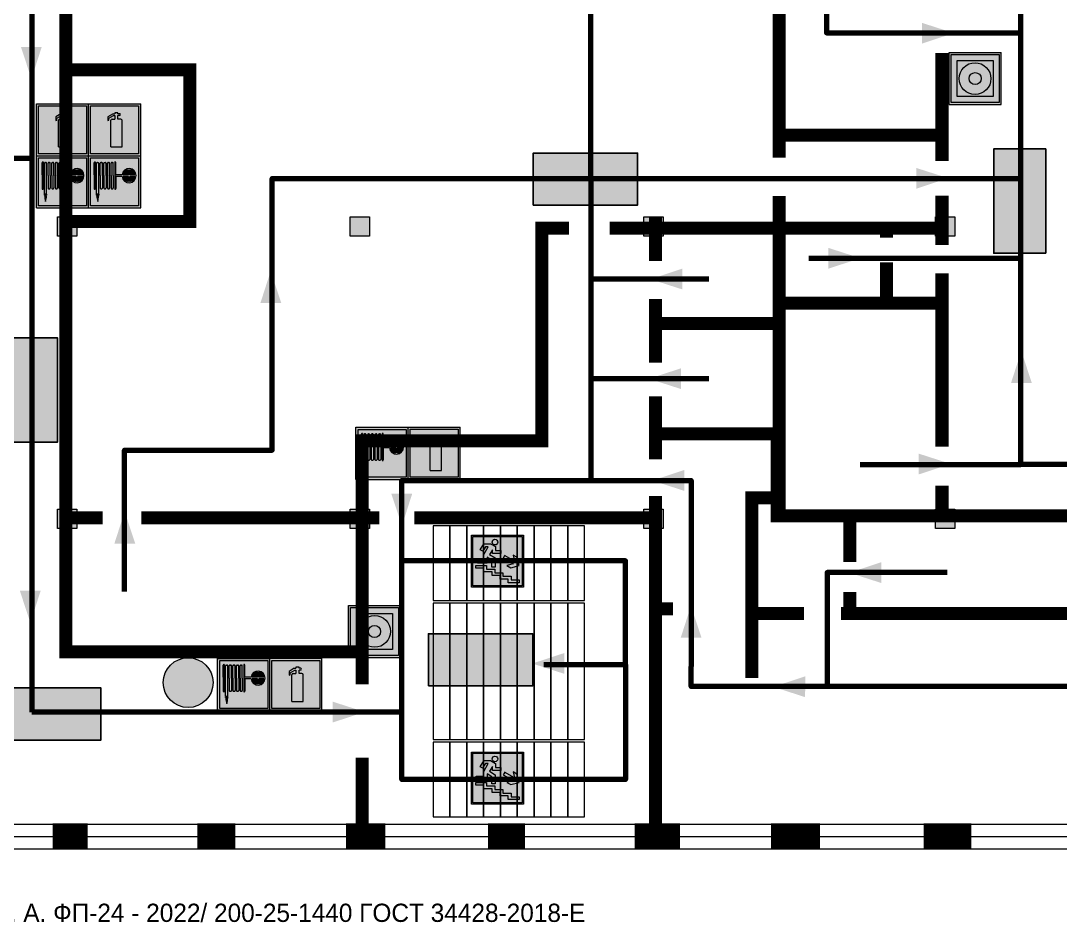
# Model space of a CAD drawing. Header units: millimetres. Extents: x 13810 to 67229, y 12374 to 21950.
# Drawn here: x 23638.5 to 23798, y 14564.9 to 14704 of the extents above; entities that cross this region are included whole.
import ezdxf

# ---------------------------------------------------------------- set-up
doc = ezdxf.new("R2010")
doc.units = ezdxf.units.MM
doc.layers.add('План_Штампы', color=7, linetype='Continuous')
doc.styles.add('обычный', font='arial.ttf')

# ---------------------------------------------------------------- blocks, each defined once
blk = doc.blocks.new('вниз')
at = {"lineweight": 0, "true_color": 0xffffff}
h = blk.add_hatch(color=7, dxfattribs=at)
h.dxf.hatch_style = 1
h.paths.add_polyline_path([(40994.51, -4472.22), (40986.51, -4472.22), (40986.51, -4480.22), (40994.51, -4480.22)])
h.paths.add_polyline_path([(40994.31, -4472.42), (40994.31, -4480.01), (40986.71, -4480.01), (40986.71, -4472.42)], flags=16)
h.paths.add_polyline_path([(40988.43, -4473.53), (40989.43, -4473.53), (40990.19, -4473.96), (40990.19, -4474.6), (40991, -4474.6), (40991, -4475.06), (40989.73, -4475.06), (40989.73, -4474.46), (40989.3, -4475.18), (40990.17, -4475.7), (40990.17, -4477.11), (40989.63, -4477.11), (40989.63, -4476.01), (40988.94, -4475.59), (40988.94, -4476.46), (40988.94, -4476.46), (40987.47, -4476.46), (40987.26, -4476.46), (40987.26, -4475.92), (40988.4, -4475.92), (40988.4, -4475.2), (40989.1, -4473.99), (40988.66, -4473.99), (40988.24, -4474.7), (40987.86, -4474.47), (40988.41, -4473.56)], flags=0)
h.paths.add_polyline_path([(40990.55, -4473.29, -1), (40989.69, -4473.29, -1)], flags=0)
h.paths.add_polyline_path([(40988.85, -4476.89), (40988.85, -4477.43), (40990.1, -4477.43), (40990.1, -4477.99), (40991.34, -4477.99), (40991.34, -4478.54), (40992.59, -4478.54), (40992.59, -4479.09), (40993.83, -4479.09), (40993.83, -4479.52), (40992.17, -4479.52), (40992.17, -4478.97), (40990.91, -4478.97), (40990.91, -4478.41), (40989.68, -4478.41), (40989.68, -4477.86), (40988.43, -4477.86), (40988.43, -4477.31), (40987.6, -4477.31), (40987.18, -4477.31), (40987.18, -4476.89)], flags=0)
h.paths.add_polyline_path([(40991.61, -4475.33), (40993.12, -4476.2), (40992.9, -4475.27), (40993.48, -4475.6), (40993.83, -4476.88), (40992.56, -4477.22), (40991.97, -4476.88), (40992.9, -4476.61), (40991.38, -4475.74), (40991.58, -4475.39)], flags=0)
h.paths.add_polyline_path([(40990.19, -4473.96), (40989.43, -4473.53), (40988.43, -4473.53), (40988.41, -4473.56), (40987.86, -4474.47), (40988.24, -4474.7), (40988.66, -4473.99), (40989.1, -4473.99), (40988.4, -4475.2), (40988.4, -4475.92), (40987.26, -4475.92), (40987.26, -4476.46), (40987.47, -4476.46), (40988.94, -4476.46), (40988.94, -4476.27), (40988.94, -4475.59), (40989.63, -4476.01), (40989.63, -4477.11), (40990.17, -4477.11), (40990.17, -4475.7), (40989.3, -4475.18), (40989.73, -4474.46), (40989.73, -4475.06), (40991, -4475.06), (40991, -4474.6), (40990.19, -4474.6)], flags=0)
h.paths.add_polyline_path([(40990.55, -4473.29, 1), (40989.69, -4473.29, 1)], flags=0)
h.paths.add_polyline_path([(40991.61, -4475.33), (40991.58, -4475.39), (40991.38, -4475.74), (40992.9, -4476.61), (40991.97, -4476.88), (40992.56, -4477.22), (40993.83, -4476.88), (40993.48, -4475.6), (40992.9, -4475.27), (40993.12, -4476.2)], flags=0)
h.paths.add_polyline_path([(40990.1, -4477.43), (40988.85, -4477.43), (40988.85, -4476.89), (40987.18, -4476.89), (40987.18, -4477.31), (40987.6, -4477.31), (40988.43, -4477.31), (40988.43, -4477.86), (40989.68, -4477.86), (40989.68, -4478.41), (40990.91, -4478.41), (40990.91, -4478.97), (40992.17, -4478.97), (40992.17, -4479.52), (40993.83, -4479.52), (40993.83, -4479.09), (40992.59, -4479.09), (40992.59, -4478.54), (40991.34, -4478.54), (40991.34, -4477.99), (40990.1, -4477.99)], flags=0)
at = {"lineweight": 0}
h = blk.add_hatch(color=126, dxfattribs=at)
h.dxf.hatch_style = 1
h.paths.add_polyline_path([(40994.31, -4472.42), (40986.71, -4472.42), (40986.71, -4480.01), (40994.31, -4480.01)])
h.paths.add_polyline_path([(40988.43, -4473.53), (40989.43, -4473.53), (40990.19, -4473.96), (40990.19, -4474.6), (40991, -4474.6), (40991, -4475.06), (40989.73, -4475.06), (40989.73, -4474.46), (40989.3, -4475.18), (40990.17, -4475.7), (40990.17, -4477.11), (40989.63, -4477.11), (40989.63, -4476.01), (40988.94, -4475.59), (40988.94, -4476.46), (40988.94, -4476.46), (40987.47, -4476.46), (40987.26, -4476.46), (40987.26, -4475.92), (40988.4, -4475.92), (40988.4, -4475.2), (40989.1, -4473.99), (40988.66, -4473.99), (40988.24, -4474.7), (40987.86, -4474.47), (40988.41, -4473.56)], flags=16)
h.paths.add_polyline_path([(40990.55, -4473.29, -1), (40989.69, -4473.29, -1)], flags=16)
h.paths.add_polyline_path([(40988.85, -4476.89), (40988.85, -4477.43), (40990.1, -4477.43), (40990.1, -4477.99), (40991.34, -4477.99), (40991.34, -4478.54), (40992.59, -4478.54), (40992.59, -4479.09), (40993.83, -4479.09), (40993.83, -4479.52), (40992.17, -4479.52), (40992.17, -4478.97), (40990.91, -4478.97), (40990.91, -4478.41), (40989.68, -4478.41), (40989.68, -4477.86), (40988.43, -4477.86), (40988.43, -4477.31), (40987.6, -4477.31), (40987.18, -4477.31), (40987.18, -4476.89)], flags=16)
h.paths.add_polyline_path([(40991.61, -4475.33), (40993.12, -4476.2), (40992.9, -4475.27), (40993.48, -4475.6), (40993.83, -4476.88), (40992.56, -4477.22), (40991.97, -4476.88), (40992.9, -4476.61), (40991.38, -4475.74), (40991.58, -4475.39)], flags=16)
at = {"lineweight": 0, "true_color": 0xffffff}
h = blk.add_hatch(color=7, dxfattribs=at)
h.dxf.hatch_style = 1
h.paths.add_polyline_path([(40989.73, -4474.46), (40989.73, -4475.06), (40991, -4475.06), (40991, -4474.6), (40990.19, -4474.6), (40990.19, -4473.96), (40989.43, -4473.53), (40988.43, -4473.53), (40988.41, -4473.56), (40987.86, -4474.47), (40988.24, -4474.7), (40988.66, -4473.99), (40989.1, -4473.99), (40988.4, -4475.2), (40988.4, -4475.92), (40987.26, -4475.92), (40987.26, -4476.46), (40987.47, -4476.46), (40988.94, -4476.46), (40988.94, -4475.59), (40989.63, -4476.01), (40989.63, -4477.11), (40990.17, -4477.11), (40990.17, -4475.7), (40989.3, -4475.18)])
h.paths.add_polyline_path([(40989.69, -4473.29, 1), (40990.55, -4473.29, 1)])
h.paths.add_polyline_path([(40991.61, -4475.33), (40991.58, -4475.39), (40991.38, -4475.74), (40992.9, -4476.61), (40991.97, -4476.88), (40992.56, -4477.22), (40993.83, -4476.88), (40993.48, -4475.6), (40992.9, -4475.27), (40993.12, -4476.2)])
h.paths.add_polyline_path([(40990.1, -4477.43), (40988.85, -4477.43), (40988.85, -4476.89), (40987.18, -4476.89), (40987.18, -4477.31), (40987.6, -4477.31), (40988.43, -4477.31), (40988.43, -4477.86), (40989.68, -4477.86), (40989.68, -4478.41), (40990.91, -4478.41), (40990.91, -4478.97), (40992.17, -4478.97), (40992.17, -4479.52), (40993.83, -4479.52), (40993.83, -4479.09), (40992.59, -4479.09), (40992.59, -4478.54), (40991.34, -4478.54), (40991.34, -4477.99), (40990.1, -4477.99)])
at = {"color": 126, "lineweight": 0}
for points in [[(40986.51, -4472.22), (40994.51, -4472.22), (40994.51, -4480.22), (40986.51, -4480.22)], [(40986.71, -4472.42), (40994.31, -4472.42), (40994.31, -4480.01), (40986.71, -4480.01)]]:
    blk.add_lwpolyline(points, close=True, dxfattribs=at)
for points in [[(40987.47, -4476.46), (40987.26, -4476.46), (40987.26, -4475.92), (40988.4, -4475.92), (40988.4, -4475.2), (40989.1, -4473.99), (40988.66, -4473.99), (40988.24, -4474.7), (40987.86, -4474.47), (40988.41, -4473.56), (40988.43, -4473.53), (40989.43, -4473.53), (40990.19, -4473.96), (40990.19, -4474.6), (40991, -4474.6), (40991, -4475.06), (40989.73, -4475.06), (40989.73, -4474.46), (40989.3, -4475.18), (40990.17, -4475.7), (40990.17, -4477.11), (40989.63, -4477.11), (40989.63, -4476.01), (40988.94, -4475.59), (40988.94, -4476.46)], [(40991.58, -4475.39), (40991.38, -4475.74), (40992.9, -4476.61), (40991.97, -4476.88), (40992.56, -4477.22), (40993.83, -4476.88), (40993.48, -4475.6), (40992.9, -4475.27), (40993.12, -4476.2), (40991.61, -4475.33), (40991.58, -4475.39)], [(40987.6, -4477.31), (40987.18, -4477.31), (40987.18, -4476.89), (40988.85, -4476.89), (40988.85, -4477.43), (40990.1, -4477.43), (40990.1, -4477.99), (40991.34, -4477.99), (40991.34, -4478.54), (40992.59, -4478.54), (40992.59, -4479.09), (40993.83, -4479.09), (40993.83, -4479.52), (40992.17, -4479.52), (40992.17, -4478.97), (40990.91, -4478.97), (40990.91, -4478.41), (40989.68, -4478.41), (40989.68, -4477.86), (40988.43, -4477.86), (40988.43, -4477.31), (40987.6, -4477.31)], [(40987.47, -4476.46), (40988.94, -4476.46), (40988.94, -4476.27)]]:
    blk.add_lwpolyline(points, dxfattribs=at)
blk.add_circle((40990.12, -4473.29), 0.432, dxfattribs=at)
blk = doc.blocks.new('A$C32E8229D')
at = {"true_color": 0xffffff}
blk.add_hatch(color=7, dxfattribs=at).paths.add_polyline_path([(0, 0), (0, -8), (16, -8), (16, 0)])
h = blk.add_hatch(color=126)
h.paths.add_polyline_path([(0.2, -0.2), (15.8, -0.2), (15.8, -7.8), (0.2, -7.8)])
h.paths.add_polyline_path([(13.49, -2.05), (12.08, -2.05), (11.37, -2.63, 0.162397), (11.29, -2.84), (11.29, -3.63), (10.35, -3.63), (10.35, -4.05), (11.68, -4.05), (11.68, -3.48), (12.26, -4.28), (11.29, -5.1), (11.29, -6.78), (11.85, -6.78), (11.85, -5.44), (12.8, -4.64), (12.8, -5.94), (14.46, -5.94), (14.46, -5.39), (13.45, -5.39), (13.45, -3.97), (12.46, -2.59), (13.15, -2.59), (13.69, -3.34), (14.18, -3)], flags=16)
h.paths.add_polyline_path([(10.74, -1.82, 1), (11.8, -1.82, 1)], flags=16)
h.paths.add_polyline_path([(9.39, -3.59), (5.99, -3.59), (6.56, -3.03), (5.91, -3.03), (5.1, -3.83), (5.91, -4.64), (6.56, -4.64), (5.99, -4.09), (9.39, -4.09)], flags=16)
h.paths.add_polyline_path([(4.29, -1.08), (1.72, -1.08), (1.72, -6.6), (4.29, -6.6)], flags=16)
at = {"color": 126}
blk.add_lwpolyline([(16, -8), (0, -8), (0, 0), (16, 0)], close=True, dxfattribs=at)
blk = doc.blocks.new('A$C37112FD5')
at = {"true_color": 0xf5f5ff}
h = blk.add_hatch(color=7, dxfattribs=at)
h.dxf.hatch_style = 1
h.paths.add_polyline_path([(12.8, -7.4), (0, -7.4), (0, -20.2), (12.8, -20.2)])
h.paths.add_polyline_path([(12.29, -7.91), (12.29, -19.69), (0.51, -19.69), (0.51, -7.91)], flags=16)
h.paths.add_polyline_path([(4.98, -9.04, -0.42597), (5.17, -9.22), (5.17, -12.25), (5.17, -15.29, -0.432244), (4.98, -15.47), (4.83, -15.47, -0.42597), (4.64, -15.29), (4.64, -12.25), (4.64, -9.22, -0.432244), (4.83, -9.04)], flags=0)
h.paths.add_polyline_path([(4.28, -9.22), (4.28, -12.25), (4.28, -15.29, -0.432244), (4.09, -15.47), (3.94, -15.47, -0.42597), (3.75, -15.29), (3.75, -12.25), (3.75, -9.22, -0.432244), (3.94, -9.04), (4.09, -9.04, -0.42597)], flags=0)
h.paths.add_polyline_path([(5.72, -9.04), (5.87, -9.04, -0.42597), (6.06, -9.22), (6.06, -12.25), (6.06, -15.29, -0.432244), (5.87, -15.47), (5.72, -15.47, -0.42597), (5.53, -15.29), (5.53, -12.25), (5.53, -9.22, -0.432244)], flags=0)
h.paths.add_polyline_path([(6.42, -8.9), (6.5, -8.9, -0.42597), (6.69, -9.08), (6.69, -12.03), (8.21, -12.03, -15.824349), (8.21, -12.47), (6.69, -12.47), (6.69, -15.42, -0.432244), (6.5, -15.6), (6.42, -15.6)], flags=0)
h.paths.add_polyline_path([(3.39, -9.22), (3.39, -12.25), (3.39, -15.29, -0.432244), (3.2, -15.47), (3.05, -15.47, -0.42597), (2.85, -15.29), (2.85, -12.25), (2.85, -9.22, -0.432244), (3.05, -9.04), (3.2, -9.04, -0.42597)], flags=0)
h.paths.add_polyline_path([(2.5, -9.22), (2.5, -16.71), (1.96, -16.71), (1.96, -9.22, -0.432244), (2.15, -9.04), (2.31, -9.04, -0.42597)], flags=0)
h.paths.add_polyline_path([(1.61, -8.9), (1.61, -15.6), (1.57, -15.6, -0.42597), (1.37, -15.42), (1.37, -12.03), (1.37, -9.09, -0.432244), (1.57, -8.9)], flags=0)
h.paths.add_polyline_path([(9.76, -10.81), (9.76, -12.03), (8.49, -12.03, -0.336371)], flags=0)
h.paths.add_polyline_path([(8.49, -12.47), (9.76, -12.47), (9.76, -13.7, -0.336371)], flags=0)
h.paths.add_polyline_path([(10.11, -10.81, -0.336371), (11.38, -12.03), (10.11, -12.03)], flags=0)
h.paths.add_polyline_path([(10.11, -12.47), (11.38, -12.47, -0.336371), (10.11, -13.7)], flags=0)
h.paths.add_polyline_path([(2.5, -16.84), (2.5, -17.05), (1.97, -17.05), (1.97, -16.84)], flags=0)
h.paths.add_polyline_path([(2.5, -17.24, -0.033778), (2.24, -18.6, -0.033778), (1.97, -17.24)], flags=0)
h = blk.add_hatch(color=242)
h.dxf.hatch_style = 1
h.paths.add_polyline_path([(12.29, -7.91), (0.51, -7.91), (0.51, -19.69), (12.29, -19.69)])
h.paths.add_polyline_path([(6.42, -15.6), (6.42, -8.9), (6.5, -8.9, -0.42597), (6.69, -9.08), (6.69, -12.03), (8.21, -12.03, -15.824349), (8.21, -12.47), (6.69, -12.47), (6.69, -15.42, -0.432244), (6.5, -15.6)], flags=16)
h.paths.add_polyline_path([(5.87, -15.47), (5.72, -15.47, -0.42597), (5.53, -15.29), (5.53, -12.25), (5.53, -9.22, -0.432244), (5.72, -9.04), (5.87, -9.04, -0.42597), (6.06, -9.22), (6.06, -12.25), (6.06, -15.29, -0.432244)], flags=16)
h.paths.add_polyline_path([(4.98, -15.47), (4.83, -15.47, -0.42597), (4.64, -15.29), (4.64, -12.25), (4.64, -9.22, -0.432244), (4.83, -9.04), (4.98, -9.04, -0.42597), (5.17, -9.22), (5.17, -12.25), (5.17, -15.29, -0.432244)], flags=16)
h.paths.add_polyline_path([(4.09, -15.47), (3.94, -15.47, -0.42597), (3.75, -15.29), (3.75, -12.25), (3.75, -9.22, -0.432244), (3.94, -9.04), (4.09, -9.04, -0.42597), (4.28, -9.22), (4.28, -12.25), (4.28, -15.29, -0.432244)], flags=16)
h.paths.add_polyline_path([(3.2, -15.47), (3.05, -15.47, -0.42597), (2.85, -15.29), (2.85, -12.25), (2.85, -9.22, -0.432244), (3.05, -9.04), (3.2, -9.04, -0.42597), (3.39, -9.22), (3.39, -12.25), (3.39, -15.29, -0.432244)], flags=16)
h.paths.add_polyline_path([(2.5, -17.05), (1.97, -17.05), (1.97, -16.84), (2.5, -16.84)], flags=16)
h.paths.add_polyline_path([(2.5, -17.24, -0.033778), (2.24, -18.6, -0.033778), (1.97, -17.24)], flags=16)
h.paths.add_polyline_path([(2.5, -16.71), (1.96, -16.71), (1.96, -9.22, -0.432244), (2.15, -9.04), (2.31, -9.04, -0.42597), (2.5, -9.22)], flags=16)
h.paths.add_polyline_path([(1.61, -15.6), (1.57, -15.6, -0.42597), (1.37, -15.42), (1.37, -12.03), (1.37, -9.09, -0.432244), (1.57, -8.9), (1.61, -8.9)], flags=16)
h.paths.add_polyline_path([(8.49, -12.47), (9.76, -12.47), (9.76, -13.7, -0.336371)], flags=0)
h.paths.add_polyline_path([(10.11, -13.7), (10.11, -12.47), (11.38, -12.47, -0.336371)], flags=0)
h.paths.add_polyline_path([(8.49, -12.03, -0.336371), (9.76, -10.81), (9.76, -12.03)], flags=0)
h.paths.add_polyline_path([(10.11, -12.03), (10.11, -10.81, -0.336371), (11.38, -12.03)], flags=0)
h = blk.add_hatch(color=7, dxfattribs=at)
h.dxf.hatch_style = 1
h.paths.add_polyline_path([(1.61, -8.9), (1.57, -8.9, 0.432244), (1.37, -9.09), (1.37, -12.03), (1.37, -15.42, 0.42597), (1.57, -15.6), (1.61, -15.6)])
h.paths.add_polyline_path([(2.5, -9.22, 0.42597), (2.31, -9.04), (2.15, -9.04, 0.432244), (1.96, -9.22), (1.96, -16.71), (2.5, -16.71)])
h.paths.add_polyline_path([(2.5, -16.84), (1.97, -16.84), (1.97, -17.05), (2.5, -17.05)])
h.paths.add_polyline_path([(2.5, -17.24), (1.97, -17.24, 0.033778), (2.24, -18.6, 0.033778)])
h.paths.add_polyline_path([(3.39, -12.25), (3.39, -9.22, 0.42597), (3.2, -9.04), (3.05, -9.04, 0.432244), (2.85, -9.22), (2.85, -12.25), (2.85, -15.29, 0.42597), (3.05, -15.47), (3.2, -15.47, 0.432244), (3.39, -15.29)])
h.paths.add_polyline_path([(4.28, -12.25), (4.28, -9.22, 0.42597), (4.09, -9.04), (3.94, -9.04, 0.432244), (3.75, -9.22), (3.75, -12.25), (3.75, -15.29, 0.42597), (3.94, -15.47), (4.09, -15.47, 0.432244), (4.28, -15.29)])
h.paths.add_polyline_path([(5.17, -12.25), (5.17, -9.22, 0.42597), (4.98, -9.04), (4.83, -9.04, 0.432244), (4.64, -9.22), (4.64, -12.25), (4.64, -15.29, 0.42597), (4.83, -15.47), (4.98, -15.47, 0.432244), (5.17, -15.29)])
h.paths.add_polyline_path([(6.06, -12.25), (6.06, -9.22, 0.42597), (5.87, -9.04), (5.72, -9.04, 0.432244), (5.53, -9.22), (5.53, -12.25), (5.53, -15.29, 0.42597), (5.72, -15.47), (5.87, -15.47, 0.432244), (6.06, -15.29)])
h.paths.add_polyline_path([(6.69, -12.47), (8.21, -12.47, 15.824349), (8.21, -12.03), (6.69, -12.03), (6.69, -9.08, 0.42597), (6.5, -8.9), (6.42, -8.9), (6.42, -15.6), (6.5, -15.6, 0.432244), (6.69, -15.42)])
h.paths.add_polyline_path([(8.49, -12.47), (9.76, -12.47), (9.76, -13.7, -0.336371)], flags=16)
h.paths.add_polyline_path([(8.49, -12.03, -0.336371), (9.76, -10.81), (9.76, -12.03)], flags=16)
h.paths.add_polyline_path([(10.11, -12.47), (11.38, -12.47, -0.336371), (10.11, -13.7)], flags=16)
h.paths.add_polyline_path([(10.11, -12.03), (10.11, -10.81, -0.336371), (11.38, -12.03)], flags=16)
h = blk.add_hatch(color=242)
h.dxf.hatch_style = 1
h.paths.add_polyline_path([(9.76, -10.81, 0.336371), (8.49, -12.03), (9.76, -12.03)])
h.paths.add_polyline_path([(10.11, -10.81), (10.11, -12.03), (11.38, -12.03, 0.336371)])
h.paths.add_polyline_path([(11.38, -12.47), (10.11, -12.47), (10.11, -13.7, 0.336371)])
h.paths.add_polyline_path([(9.76, -12.47), (8.49, -12.47, 0.336371), (9.76, -13.7)])
at = {"color": 242, "lineweight": 5}
for p, q in [((0, -20.2), (0, -7.4)), ((0, -7.4), (12.8, -7.4)), ((12.8, -20.2), (12.8, -7.4)), ((1.37, -12.03), (1.37, -9.08)), ((1.57, -8.9), (1.61, -8.9)), ((1.61, -8.9), (1.61, -15.6)), ((1.96, -16.71), (1.96, -9.22)), ((2.15, -9.04), (2.31, -9.04)), ((2.5, -16.71), (2.5, -9.22)), ((2.85, -12.25), (2.85, -9.22)), ((3.05, -9.04), (3.2, -9.04)), ((3.39, -12.25), (3.39, -9.22)), ((3.75, -12.25), (3.75, -9.22)), ((3.94, -9.04), (4.09, -9.04)), ((4.28, -12.25), (4.28, -9.22)), ((4.64, -12.25), (4.64, -9.22)), ((4.83, -9.04), (4.98, -9.04)), ((5.17, -12.25), (5.17, -9.22)), ((5.53, -12.25), (5.53, -9.22)), ((5.72, -9.04), (5.87, -9.04)), ((6.06, -12.25), (6.06, -9.22)), ((6.42, -8.9), (6.42, -15.6)), ((6.5, -8.9), (6.42, -8.9)), ((6.69, -12.03), (6.69, -9.08)), ((1.37, -12.03), (1.37, -15.42)), ((2.85, -12.25), (2.85, -15.29)), ((3.39, -12.25), (3.39, -15.29)), ((3.75, -12.25), (3.75, -15.29)), ((4.28, -12.25), (4.28, -15.29)), ((4.64, -12.25), (4.64, -15.29)), ((5.17, -12.25), (5.17, -15.29)), ((5.53, -12.25), (5.53, -15.29)), ((6.06, -12.25), (6.06, -15.29)), ((8.21, -12.03), (6.69, -12.03)), ((8.21, -12.47), (6.69, -12.47)), ((6.69, -12.47), (6.69, -15.42)), ((9.76, -12.03), (8.49, -12.03)), ((9.76, -12.47), (8.49, -12.47)), ((9.76, -10.81), (9.76, -12.03)), ((9.76, -12.47), (9.76, -13.7)), ((10.11, -10.81), (10.11, -12.03)), ((11.38, -12.03), (10.11, -12.03)), ((11.38, -12.47), (10.11, -12.47)), ((10.11, -12.47), (10.11, -13.7)), ((1.57, -15.6), (1.61, -15.6)), ((1.96, -16.71), (2.5, -16.71)), ((1.97, -16.84), (2.5, -16.84)), ((1.97, -17.05), (1.97, -16.84)), ((2.5, -17.05), (1.97, -17.05)), ((1.97, -17.24), (2.5, -17.24)), ((2.5, -16.84), (2.5, -17.05)), ((3.05, -15.47), (3.2, -15.47)), ((3.94, -15.47), (4.09, -15.47)), ((4.83, -15.47), (4.98, -15.47)), ((5.72, -15.47), (5.87, -15.47)), ((6.42, -15.6), (6.5, -15.6)), ((0, -20.2), (12.8, -20.2))]:
    blk.add_line(p, q, dxfattribs=at)
blk.add_lwpolyline([(0.51, -7.91), (12.29, -7.91), (12.29, -19.69), (0.51, -19.69)], close=True, dxfattribs=at)
for centre, radius, start, end in [((1.56, -9.09), 0.182, 87.1027, 180.6071), ((2.15, -9.22), 0.182, 87.1027, 180.6071), ((2.32, -9.22), 0.182, 359.3929, 92.8973), ((3.04, -9.22), 0.182, 87.1027, 180.6071), ((3.21, -9.22), 0.182, 359.3929, 92.8973), ((3.93, -9.22), 0.182, 87.1027, 180.6071), ((4.1, -9.22), 0.182, 359.3929, 92.8973), ((4.82, -9.22), 0.182, 87.1027, 180.6071), ((4.99, -9.22), 0.182, 359.3929, 92.8973), ((5.71, -9.22), 0.182, 87.1027, 180.6071), ((5.88, -9.22), 0.182, 359.3929, 92.8973), ((6.51, -9.09), 0.182, 359.3929, 92.8973), ((9.93, -12.25), 1.74, 187.2319, 172.7681), ((9.93, -12.25), 1.46, 96.9927, 171.3585), ((9.93, -12.25), 1.46, 188.6415, 263.0073), ((9.93, -12.25), 1.46, 8.6415, 83.0073), ((9.93, -12.25), 1.46, 276.9927, 351.3585), ((3.04, -15.29), 0.182, 179.3929, 272.8973), ((3.21, -15.29), 0.182, 267.1027, 0.6071), ((3.93, -15.29), 0.182, 179.3929, 272.8973), ((4.1, -15.29), 0.182, 267.1027, 0.6071), ((4.82, -15.29), 0.182, 179.3929, 272.8973), ((4.99, -15.29), 0.182, 267.1027, 0.6071), ((5.71, -15.29), 0.182, 179.3929, 272.8973), ((5.88, -15.29), 0.182, 267.1027, 0.6071), ((1.56, -15.42), 0.182, 179.3929, 272.8973), ((12.17, -15.98), 10.27, 187.041, 194.7793), ((-7.7, -15.98), 10.27, 345.2207, 352.959), ((6.51, -15.42), 0.182, 267.1027, 0.6071)]:
    blk.add_arc(centre, radius, start, end, dxfattribs=at)
blk = doc.blocks.new('A$C3AD82952')
at = {"true_color": 0xf5f5ff}
h = blk.add_hatch(color=7, dxfattribs=at)
h.dxf.hatch_style = 1
h.paths.add_polyline_path([(8.21, 8.73, 0.414214), (7.89, 9.05), (7.22, 9.05), (7.22, 9.92), (7.59, 9.92, 1), (7.57, 10.36), (7.22, 10.36), (7.22, 10.6), (6.43, 10.6), (6.43, 10.36), (6.01, 10.36), (4.74, 9.59), (4.74, 8.69), (4.98, 8.73), (4.98, 9.26), (6.12, 9.91), (6.43, 9.91), (6.43, 9.05), (5.76, 9.05, 0.414214), (5.44, 8.73), (5.44, 2.2), (8.21, 2.2)], flags=0)
h.paths.add_polyline_path([(12.8, 12.8), (0, 12.8), (0, 0), (12.8, 0)])
h.paths.add_polyline_path([(0.51, 12.29), (12.29, 12.29), (12.29, 0.51), (0.51, 0.51)], flags=16)
h.paths.add_polyline_path([(4.74, 9.59), (6.01, 10.36), (6.43, 10.36), (6.43, 10.6), (7.22, 10.6), (7.22, 10.36), (7.59, 10.36, -0.94586), (7.59, 9.92), (7.22, 9.92), (7.22, 9.05), (7.89, 9.05, -0.414214), (8.21, 8.73), (8.21, 2.2), (5.44, 2.2), (5.44, 8.73, -0.414214), (5.76, 9.05), (6.43, 9.05), (6.43, 9.91), (6.12, 9.91), (4.98, 9.26), (4.98, 8.73), (4.74, 8.69)], flags=0)
h = blk.add_hatch(color=242)
h.dxf.hatch_style = 1
h.paths.add_polyline_path([(12.29, 12.29), (0.51, 12.29), (0.51, 0.51), (12.29, 0.51)])
h.paths.add_polyline_path([(4.74, 8.69), (4.74, 9.59), (6.01, 10.36), (6.43, 10.36), (6.43, 10.6), (7.22, 10.6), (7.22, 10.36), (7.59, 10.36, -0.94586), (7.59, 9.92), (7.22, 9.92), (7.22, 9.05), (7.89, 9.05, -0.414214), (8.21, 8.73), (8.21, 2.2), (5.44, 2.2), (5.44, 8.73, -0.414214), (5.76, 9.05), (6.43, 9.05), (6.43, 9.91), (6.12, 9.91), (4.98, 9.26), (4.98, 8.73)], flags=16)
h = blk.add_hatch(color=7, dxfattribs=at)
h.dxf.hatch_style = 1
h.paths.add_polyline_path([(8.21, 8.73, 0.414214), (7.89, 9.05), (7.22, 9.05), (7.22, 9.92), (7.59, 9.92, 1), (7.57, 10.36), (7.22, 10.36), (7.22, 10.6), (6.43, 10.6), (6.43, 10.36), (6.01, 10.36), (4.74, 9.59), (4.74, 8.69), (4.98, 8.73), (4.98, 9.26), (6.12, 9.91), (6.43, 9.91), (6.43, 9.05), (5.76, 9.05, 0.414214), (5.44, 8.73), (5.44, 2.2), (8.21, 2.2)])
at = {"color": 242, "lineweight": 5}
for p, q in [((0, 0), (0, 12.8)), ((0, 12.8), (12.8, 12.8)), ((12.8, 0), (12.8, 12.8)), ((6.01, 10.36), (4.74, 9.59)), ((6.01, 10.36), (6.43, 10.36)), ((7.22, 10.6), (6.43, 10.6)), ((6.43, 10.6), (6.43, 10.36)), ((7.22, 10.36), (7.22, 10.6)), ((7.59, 10.36), (7.22, 10.36)), ((4.74, 9.59), (4.74, 8.69)), ((4.74, 8.69), (4.98, 8.73)), ((4.98, 9.26), (6.12, 9.91)), ((4.98, 8.73), (4.98, 9.26)), ((5.44, 2.2), (5.44, 8.73)), ((5.76, 9.05), (6.43, 9.05)), ((6.12, 9.91), (6.43, 9.91)), ((6.43, 9.91), (6.43, 9.05)), ((7.22, 9.05), (7.22, 9.92)), ((7.59, 9.92), (7.22, 9.92)), ((7.89, 9.05), (7.22, 9.05)), ((8.21, 2.2), (8.21, 8.73)), ((0, 0), (12.8, 0)), ((5.44, 2.2), (8.21, 2.2))]:
    blk.add_line(p, q, dxfattribs=at)
blk.add_lwpolyline([(0.51, 12.29), (12.29, 12.29), (12.29, 0.51), (0.51, 0.51)], close=True, dxfattribs=at)
for centre, radius, start, end in [((7.58, 10.14), 0.223, 273.1875, 86.8125), ((5.76, 8.73), 0.32, 90, 180), ((7.89, 8.73), 0.32, 0, 90)]:
    blk.add_arc(centre, radius, start, end, dxfattribs=at)
blk = doc.blocks.new('A$C7B4425F7')
at = {"true_color": 0xffffff}
blk.add_hatch(color=7, dxfattribs=at).paths.add_polyline_path([(0, 0), (-16, 0), (-16, -8), (0, -8)])
h = blk.add_hatch(color=126)
h.paths.add_polyline_path([(-0.2, -0.2), (-15.8, -0.2), (-15.8, -7.8), (-0.2, -7.8)])
h.paths.add_polyline_path([(-11.76, -2.03), (-11.76, -3.66), (-11.17, -3.66, -0.568275), (-11.17, -6.18), (-12.58, -6.18), (-12.58, -2.03)], flags=16)
h.paths.add_polyline_path([(-13.33, -4.12, -0.495768), (-13.59, -6.18), (-15.03, -6.18), (-15.03, -2.03), (-13.59, -2.03, -0.487973)], flags=16)
h.paths.add_polyline_path([(-10.25, -2.03), (-9.48, -2.03), (-9.48, -6.18), (-10.25, -6.18)], flags=16)
h.paths.add_polyline_path([(-13.84, -3.69), (-14.24, -3.69), (-14.24, -3.03), (-13.9, -3.03, -0.692621)], flags=0)
h.paths.add_polyline_path([(-9.15, -2.03), (-8.4, -2.03), (-8.04, -3.07), (-7.68, -2.03), (-6.93, -2.03), (-7.64, -4.1), (-6.93, -6.18), (-7.68, -6.18), (-8.04, -5.14), (-8.4, -6.18), (-9.15, -6.18), (-8.44, -4.1)], flags=16)
h.paths.add_polyline_path([(-11.76, -4.46), (-11.42, -4.46, -0.692621), (-11.36, -5.12), (-11.76, -5.12)], flags=0)
h.paths.add_polyline_path([(-13.9, -5.2), (-14.24, -5.2), (-14.24, -4.55), (-13.84, -4.55, -0.708038)], flags=0)
edge = h.paths.add_edge_path(flags=16)
edge.add_ellipse((-5.51, -4.08), major_axis=(0, 2.05), ratio=0.586184, start_angle=0, end_angle=360)
edge = h.paths.add_edge_path(flags=0)
edge.add_ellipse((-5.51, -4.08), major_axis=(0, 1.14), ratio=0.454828, start_angle=0, end_angle=360)
h.paths.add_polyline_path([(-4.13, -4.96, 0.377264), (-3.48, -4.52, 0.0555), (-3.16, -2.03), (-1.66, -2.03), (-1.66, -4.96), (-0.96, -4.96), (-0.96, -7.01), (-1.75, -7.01), (-1.75, -6.18), (-3.3, -6.18), (-3.3, -7.02), (-4.13, -7.02)], flags=16)
h.paths.add_polyline_path([(-2.73, -2.91), (-2.28, -2.91), (-2.28, -4.96), (-3.05, -4.96, 0.079136)], flags=0)
at = {"color": 126}
blk.add_lwpolyline([(-16, -8), (0, -8), (0, 0), (-16, 0)], close=True, dxfattribs=at)
blk = doc.blocks.new('A$C7B8C2D5B')
at = {"lineweight": 0}
h = blk.add_hatch(color=5, dxfattribs=at)
h.dxf.hatch_style = 1
h.paths.add_polyline_path([(1.397, -3.024, 1), (-2.112, -3.024, 1)])
at = {"color": 5, "lineweight": 0}
blk.add_circle((-0.358, -3.024), 1.755, dxfattribs=at)
blk = doc.blocks.new('A$C54414219')
at = {"true_color": 0xffffff}
h = blk.add_hatch(color=7, dxfattribs=at)
h.paths.add_polyline_path([(2.39, -9.45), (2.39, -18.3), (11.23, -18.3), (11.23, -9.45)], flags=0)
h.paths.add_polyline_path([(10.71, -13.87, -1), (2.92, -13.87, -1)], flags=0)
h.paths.add_polyline_path([(8.3, -13.87, -1), (5.33, -13.87, -1)], flags=0)
h.paths.add_polyline_path([(0.41, -7.47), (0.41, -20.27), (13.21, -20.27), (13.21, -7.47)])
h.paths.add_polyline_path([(0.92, -19.77), (12.71, -19.77), (12.71, -7.98), (0.92, -7.98)], flags=16)
h.paths.add_polyline_path([(11.23, -9.45), (11.23, -18.3), (2.39, -18.3), (2.39, -9.45)], flags=0)
at = {"lineweight": 5}
h = blk.add_hatch(color=242, dxfattribs=at)
h.paths.add_polyline_path([(12.71, -7.98), (0.92, -7.98), (0.92, -19.77), (12.71, -19.77)])
h.paths.add_polyline_path([(11.23, -18.3), (2.39, -18.3), (2.39, -9.45), (11.23, -9.45)], flags=16)
h.paths.add_polyline_path([(10.71, -13.87, -1), (2.92, -13.87, -1)], flags=0)
h.paths.add_polyline_path([(8.3, -13.87, -1), (5.33, -13.87, -1)], flags=0)
at = {"true_color": 0xffffff}
h = blk.add_hatch(color=7, dxfattribs=at)
h.paths.add_polyline_path([(2.39, -9.45), (2.39, -18.3), (11.23, -18.3), (11.23, -9.45)])
h.paths.add_polyline_path([(10.71, -13.87, -1), (2.92, -13.87, -1)], flags=16)
h.paths.add_polyline_path([(8.3, -13.87, -1), (5.33, -13.87, -1)], flags=0)
at = {"lineweight": 5}
h = blk.add_hatch(color=242, dxfattribs=at)
h.paths.add_polyline_path([(2.92, -13.87, 1), (10.71, -13.87, 1)])
h.paths.add_polyline_path([(8.3, -13.87, -1), (5.33, -13.87, -1)], flags=16)
at = {"color": 242, "lineweight": 5}
for p, q in [((0.41, -20.27), (0.41, -7.47)), ((0.41, -7.47), (13.21, -7.47)), ((0.41, -7.47), (13.21, -7.47)), ((13.21, -20.27), (13.21, -7.47)), ((0.41, -20.27), (13.21, -20.27))]:
    blk.add_line(p, q, dxfattribs=at)
for points in [[(0.92, -7.98), (12.71, -7.98), (12.71, -19.77), (0.92, -19.77)], [(2.39, -9.45), (11.23, -9.45), (11.23, -18.3), (2.39, -18.3)]]:
    blk.add_lwpolyline(points, close=True, dxfattribs=at)
for radius in [3.89, 1.49]:
    blk.add_circle((6.81, -13.87), radius, dxfattribs=at)

msp = doc.modelspace()

# ---------------------------------------------------------------- hatches: boundary and pattern name
at = {"lineweight": 0}
h = msp.add_hatch(color=256, dxfattribs=at)
h.dxf.hatch_style = 1
h.paths.add_polyline_path([(23647.15, 14673.97), (23644.18, 14673.97), (23644.18, 14671.01), (23647.15, 14671.01)])
h = msp.add_hatch(color=256, dxfattribs=at)
h.dxf.hatch_style = 1
h.paths.add_polyline_path([(23692.06, 14673.97), (23689.09, 14673.97), (23689.09, 14671.01), (23692.06, 14671.01)])
h = msp.add_hatch(color=256, dxfattribs=at)
h.dxf.hatch_style = 1
h.paths.add_polyline_path([(23737.12, 14673.97), (23734.15, 14673.97), (23734.15, 14671.01), (23737.12, 14671.01)])
h = msp.add_hatch(color=256, dxfattribs=at)
h.dxf.hatch_style = 1
h.paths.add_polyline_path([(23781.87, 14673.97), (23778.91, 14673.97), (23778.91, 14671.01), (23781.87, 14671.01)])
h = msp.add_hatch(color=256, dxfattribs=at)
h.dxf.hatch_style = 1
h.paths.add_polyline_path([(23647.15, 14629.09), (23644.18, 14629.09), (23644.18, 14626.13), (23647.15, 14626.13)])
h = msp.add_hatch(color=256, dxfattribs=at)
h.dxf.hatch_style = 1
h.paths.add_polyline_path([(23692.06, 14629.09), (23689.09, 14629.09), (23689.09, 14626.13), (23692.06, 14626.13)])
h = msp.add_hatch(color=256, dxfattribs=at)
h.dxf.hatch_style = 1
h.paths.add_polyline_path([(23737.12, 14629.09), (23734.15, 14629.09), (23734.15, 14626.13), (23737.12, 14626.13)])
h = msp.add_hatch(color=256, dxfattribs=at)
h.dxf.hatch_style = 1
h.paths.add_polyline_path([(23781.87, 14629.09), (23778.91, 14629.09), (23778.91, 14626.13), (23781.87, 14626.13)])

# ---------------------------------------------------------------- linework, layer by layer
at = {"color": 126, "lineweight": 100, "true_color": 0x008754}
for points in [[(23640.21, 14813.24), (23640.21, 14597.93)], [(23726.01, 14679.82), (23726.01, 14813.24)], [(23767.33, 14635.97), (23791.99, 14635.97), (23791.99, 14789.77), (23791.99, 14789.77)], [(23843.58, 14789.76), (23843.58, 14635.97), (23791.99, 14635.97)], [(23762.15, 14758.42), (23762.15, 14702.17), (23791.99, 14702.17)], [(23640.21, 14682.93), (23626.61, 14682.93)], [(23654.46, 14616.46), (23654.46, 14638.14), (23677.09, 14638.14), (23677.09, 14679.82), (23726.01, 14679.82), (23726.01, 14633.48)], [(23677.09, 14679.82), (23791.99, 14679.82)], [(23759.45, 14667.59), (23791.99, 14667.59)], [(23744.13, 14664.37), (23726.01, 14664.37)], [(23726.01, 14649.13), (23744.13, 14649.13)], [(23696.98, 14597.93), (23696.98, 14633.48), (23741.42, 14633.48), (23741.42, 14604.97)], [(23731.3, 14605.25), (23731.3, 14621.18), (23696.98, 14621.18)], [(23780.67, 14619.38), (23762.28, 14619.38), (23762.28, 14601.89)], [(23718.79, 14605.25), (23731.3, 14605.25), (23731.3, 14587.62), (23696.98, 14587.62), (23696.98, 14597.93), (23640.21, 14597.93)], [(23812.92, 14601.89), (23741.42, 14601.89), (23741.42, 14604.97)]]:
    msp.add_lwpolyline(points, dxfattribs=at)
at = {"lineweight": 100, "const_width": 2, "elevation": 2}
for points in [[(23645.46, 14810.64), (23645.46, 14683.18)], [(23645.46, 14673.26), (23664.47, 14673.26), (23664.47, 14696.52), (23645.46, 14696.52)], [(23645.46, 14685.22), (23645.46, 14607.21), (23690.94, 14607.21), (23690.94, 14627.78)], [(23690.94, 14602.23), (23690.94, 14639.56), (23718.48, 14639.56), (23718.48, 14649.07)], [(23645.46, 14627.78), (23651.11, 14627.78)], [(23687.36, 14627.78), (23657.02, 14627.78)], [(23690.94, 14606.93), (23690.94, 14602.23)]]:
    msp.add_lwpolyline(points, dxfattribs=at)
at = {"lineweight": 100, "const_width": 2}
for points in [[(23754.91, 14715.57), (23754.91, 14683.05)], [(23779.89, 14682.53), (23779.89, 14699.1)], [(23755, 14686.49), (23779.66, 14686.49)], [(23754.91, 14677.14), (23754.91, 14628.08)], [(23779.89, 14669.65), (23779.89, 14677.18)], [(23735.95, 14667.16), (23735.95, 14673.97)], [(23718.48, 14645.09), (23718.48, 14672.21), (23722.68, 14672.21)], [(23728.88, 14672.21), (23735.24, 14672.21), (23735.24, 14672.21), (23735.24, 14672.21)], [(23735.24, 14672.21), (23759.23, 14672.21)], [(23757.31, 14672.21), (23779.68, 14672.21)], [(23771.36, 14672.21), (23771.36, 14670.77)], [(23771.36, 14660.73), (23771.36, 14666.98)], [(23779.89, 14638.68), (23779.89, 14665.31)], [(23735.95, 14651.6), (23735.95, 14661.37)], [(23754.58, 14660.73), (23779.68, 14660.73)], [(23735.95, 14657.59), (23754.58, 14657.59)], [(23735.95, 14636.73), (23735.95, 14646.41)], [(23735.95, 14640.65), (23754.58, 14640.65), (23754.58, 14630.83), (23750.7, 14630.83), (23750.7, 14603.18), (23750.7, 14613.07), (23758.72, 14613.07)], [(23779.89, 14628.08), (23779.89, 14632.69)], [(23765.74, 14628.08), (23754.58, 14628.08), (23754.58, 14630.83)], [(23765.74, 14628.08), (23765.74, 14620.98)], [(23765.74, 14628.08), (23824.91, 14628.08), (23824.91, 14580.26)], [(23765.74, 14613.07), (23765.74, 14616.4)], [(23764.39, 14613.07), (23802.29, 14613.07)]]:
    msp.add_lwpolyline(points, dxfattribs=at)
at = {"lineweight": 0}
for points in [[(23644.18, 14673.97), (23647.15, 14673.97), (23647.15, 14671.01), (23644.18, 14671.01)], [(23689.09, 14673.97), (23692.06, 14673.97), (23692.06, 14671.01), (23689.09, 14671.01)], [(23734.15, 14673.97), (23737.12, 14673.97), (23737.12, 14671.01), (23734.15, 14671.01)], [(23778.91, 14673.97), (23781.87, 14673.97), (23781.87, 14671.01), (23778.91, 14671.01)], [(23644.18, 14629.09), (23647.15, 14629.09), (23647.15, 14626.13), (23644.18, 14626.13)], [(23689.09, 14629.09), (23692.06, 14629.09), (23692.06, 14626.13), (23689.09, 14626.13)], [(23734.15, 14629.09), (23737.12, 14629.09), (23737.12, 14626.13), (23734.15, 14626.13)], [(23778.91, 14629.09), (23781.87, 14629.09), (23781.87, 14626.13), (23778.91, 14626.13)], [(23701.81, 14615.1), (23704.39, 14615.1), (23704.39, 14626.53), (23701.81, 14626.53)], [(23704.39, 14615.1), (23706.97, 14615.1), (23706.97, 14626.53), (23704.39, 14626.53)], [(23706.97, 14615.1), (23709.56, 14615.1), (23709.56, 14626.53), (23706.97, 14626.53)], [(23709.56, 14615.1), (23712.14, 14615.1), (23712.14, 14626.53), (23709.56, 14626.53)], [(23712.14, 14615.1), (23714.72, 14615.1), (23714.72, 14626.53), (23712.14, 14626.53)], [(23714.72, 14615.1), (23717.31, 14615.1), (23717.31, 14626.53), (23714.72, 14626.53)], [(23717.31, 14615.1), (23719.89, 14615.1), (23719.89, 14626.53), (23717.31, 14626.53)], [(23719.89, 14615.1), (23722.47, 14615.1), (23722.47, 14626.53), (23719.89, 14626.53)], [(23722.47, 14615.1), (23725.05, 14615.1), (23725.05, 14626.53), (23722.47, 14626.53)], [(23701.81, 14593.76), (23704.39, 14593.76), (23704.39, 14614.65), (23701.81, 14614.65)], [(23704.39, 14593.76), (23706.97, 14593.76), (23706.97, 14614.65), (23704.39, 14614.65)], [(23706.97, 14593.76), (23709.56, 14593.76), (23709.56, 14614.65), (23706.97, 14614.65)], [(23709.56, 14593.76), (23712.14, 14593.76), (23712.14, 14614.65), (23709.56, 14614.65)], [(23712.14, 14593.76), (23714.72, 14593.76), (23714.72, 14614.65), (23712.14, 14614.65)], [(23714.72, 14593.76), (23717.31, 14593.76), (23717.31, 14614.65), (23714.72, 14614.65)], [(23717.31, 14593.76), (23719.89, 14593.76), (23719.89, 14614.65), (23717.31, 14614.65)], [(23719.89, 14593.76), (23722.47, 14593.76), (23722.47, 14614.65), (23719.89, 14614.65)], [(23722.47, 14593.76), (23725.05, 14593.76), (23725.05, 14614.65), (23722.47, 14614.65)], [(23701.81, 14581.89), (23704.39, 14581.89), (23704.39, 14593.32), (23701.81, 14593.32)], [(23704.39, 14581.89), (23706.97, 14581.89), (23706.97, 14593.32), (23704.39, 14593.32)], [(23706.97, 14581.89), (23709.56, 14581.89), (23709.56, 14593.32), (23706.97, 14593.32)], [(23709.56, 14581.89), (23712.14, 14581.89), (23712.14, 14593.32), (23709.56, 14593.32)], [(23712.14, 14581.89), (23714.72, 14581.89), (23714.72, 14593.32), (23712.14, 14593.32)], [(23714.72, 14581.89), (23717.31, 14581.89), (23717.31, 14593.32), (23714.72, 14593.32)], [(23717.31, 14581.89), (23719.89, 14581.89), (23719.89, 14593.32), (23717.31, 14593.32)], [(23719.89, 14581.89), (23722.47, 14581.89), (23722.47, 14593.32), (23719.89, 14593.32)], [(23722.47, 14581.89), (23725.05, 14581.89), (23725.05, 14593.32), (23722.47, 14593.32)]]:
    msp.add_lwpolyline(points, close=True, dxfattribs=at)
for points, const_width in [([(23735.95, 14631.13), (23735.95, 14578.86)], 2), ([(23690.94, 14621.89), (23690.94, 14627.78), (23687.36, 14627.78)], 2), ([(23690.94, 14627.78), (23693.53, 14627.78)], 2), ([(23698.91, 14627.78), (23735.95, 14627.78)], 2), ([(23735.95, 14613.81), (23738.63, 14613.81)], 2), ([(23690.94, 14590.96), (23690.94, 14578.87)], 2), ([(23648.8, 14578.88), (23643.42, 14578.88)], 4), ([(23671.44, 14578.88), (23665.64, 14578.88)], 4), ([(23694.49, 14578.88), (23688.42, 14578.88)], 4), ([(23715.89, 14578.88), (23710.23, 14578.88)], 4), ([(23739.69, 14578.88), (23732.73, 14578.88)], 4), ([(23761.16, 14578.88), (23753.63, 14578.88)], 4), ([(23784.39, 14578.88), (23777.09, 14578.88)], 4)]:
    msp.add_lwpolyline(points, dxfattribs=dict(at, const_width=const_width))
for points in [[(23604.11, 14580.76), (23917.87, 14580.76)], [(23604.22, 14578.88), (23917.97, 14578.88)], [(23603.96, 14576.96), (23917.72, 14576.96)]]:
    msp.add_lwpolyline(points, dxfattribs=at)
at = {"layer": 'План_Штампы', "color": 126, "true_color": 0x008754}
for points in [[(23776.8, 14700.54), (23776.8, 14703.73), (23781.7, 14702.15)], [(23638.56, 14700.04), (23641.75, 14700.03), (23640.17, 14695.13)], [(23775.94, 14678.27), (23775.94, 14681.46), (23780.84, 14679.89)], [(23762.46, 14666), (23762.46, 14669.19), (23767.36, 14667.61)], [(23678.5, 14660.73), (23675.31, 14660.74), (23676.88, 14665.63)], [(23740.05, 14666.01), (23740.04, 14662.82), (23735.15, 14664.39)], [(23793.67, 14648.46), (23790.48, 14648.46), (23792.06, 14653.36)], [(23739.85, 14650.72), (23739.84, 14647.53), (23734.94, 14649.11)], [(23776.32, 14634.43), (23776.32, 14637.62), (23781.22, 14636.04)], [(23740.33, 14635.1), (23740.33, 14631.91), (23735.43, 14633.49)], [(23695.4, 14631.45), (23698.59, 14631.45), (23697.02, 14626.55)], [(23656.09, 14623.82), (23652.9, 14623.82), (23654.48, 14628.72)], [(23770.57, 14620.96), (23770.56, 14617.77), (23765.67, 14619.34)], [(23638.39, 14616.58), (23641.58, 14616.57), (23640.01, 14611.67)], [(23742.99, 14609.36), (23739.8, 14609.36), (23741.37, 14614.26)], [(23721.93, 14607.02), (23721.93, 14603.83), (23717.03, 14605.41)], [(23758.9, 14603.44), (23758.89, 14600.25), (23754, 14601.83)], [(23686.41, 14596.36), (23686.41, 14599.55), (23691.31, 14597.98)]]:
    msp.add_solid(points, dxfattribs=at)

# ---------------------------------------------------------------- block references
for name, p, xscale, yscale, zscale in [('A$C54414219', (23780.71, 14703.84), 0.625, 0.625, 0.625), ('A$C3AD82952', (23640.94, 14683.31), 0.625, 0.625, 0.625), ('A$C3AD82952', (23648.94, 14683.31), 0.625, 0.625, 0.625), ('A$C37112FD5', (23640.94, 14687.94), 0.6249984004534781, 0.6249984004534781, 0.6249984004534781), ('A$C37112FD5', (23648.94, 14687.94), 0.6249984004534781, 0.6249984004534781, 0.6249984004534781), ('A$C37112FD5', (23689.97, 14646.29), 0.6249984004534781, 0.6249984004534781, 0.6249984004534781), ('A$C3AD82952', (23697.97, 14633.67), 0.625, 0.625, 0.625), ('A$C54414219', (23688.56, 14619), 0.625, 0.625, 0.625), ('A$C7B8C2D5B', (23664.99, 14609.06), 2.177419353276491, 2.177419353276491, 2.177419353276491), ('A$C37112FD5', (23668.74, 14610.83), 0.6249984004534781, 0.6249984004534781, 0.6249984004534781), ('A$C3AD82952', (23676.74, 14598.21), 0.625, 0.625, 0.625)]:
    msp.add_blockref(name, p, dxfattribs=dict(xscale=xscale, yscale=yscale, zscale=zscale))
at = {"xscale": -1, "rotation": 90}
msp.add_blockref('A$C32E8229D', (23787.82, 14684.37), dxfattribs=at)
at = {"color": 126, "true_color": 0x008754}
for p in [(-17278.83, 19097.33), (-17278.83, 19064.05)]:
    msp.add_blockref('вниз', p, dxfattribs=at)
at = {"layer": 'План_Штампы', "color": 126, "true_color": 0x008754, "xscale": -1}
for p in [(23733.18, 14683.75), (23650.82, 14601.66)]:
    msp.add_blockref('A$C32E8229D', p, dxfattribs=at)
at = {"layer": 'План_Штампы', "color": 126, "true_color": 0x008754, "xscale": -1, "rotation": 270}
msp.add_blockref('A$C32E8229D', (23644.17, 14639.38), dxfattribs=at)
at = {"layer": 'План_Штампы'}
msp.add_blockref('A$C7B4425F7', (23717.09, 14609.98), dxfattribs=at)

# ---------------------------------------------------------------- texts
at = {"lineweight": 0, "insert": (23651.13, 14566.75), "char_height": 2.8, "width": 191.3484, "attachment_point": 5, "style": 'обычный'}
msp.add_mtext('\\pi-8.4,l8.4,t8.4;{\\fProxima Nova Rg|b0|i0|c204|p2;ИЗГОТОВИТЕЛЬ: ИП АНДРЕЕВ А. А.\\fProxima Nova Rg|b0|i0|c0|p2; \\fProxima Nova Rg|b0|i0|c204|p2;ФП-24 - 2022/ 200-25-1440 ГОСТ 34428-2018-Е\\H1.2266x; }', dxfattribs=at)

doc.saveas('drawing.dxf')
